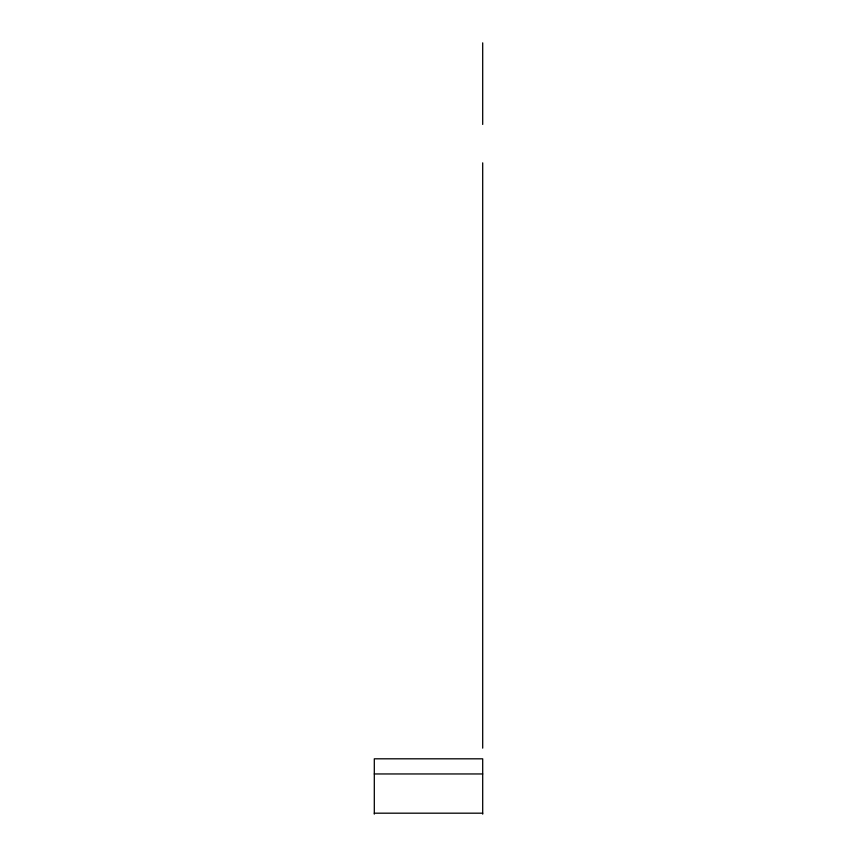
<?xml version="1.0" encoding="UTF-8"?>
<svg xmlns="http://www.w3.org/2000/svg" width="857" height="857" viewBox="0 0 857 857"><rect width="100%" height="100%" fill="white"/><g stroke="black" fill="none" stroke-linecap="round" stroke-linejoin="round"><path stroke-width="1.29" d="M374.305 773.957L482.695 773.957M374.305 813.186L482.695 813.186M482.695 42.85L482.695 124.447M482.695 162.851L482.695 748.15M482.695 814.129L482.695 758.82L374.305 758.809L374.305 814.129"/></g></svg>
